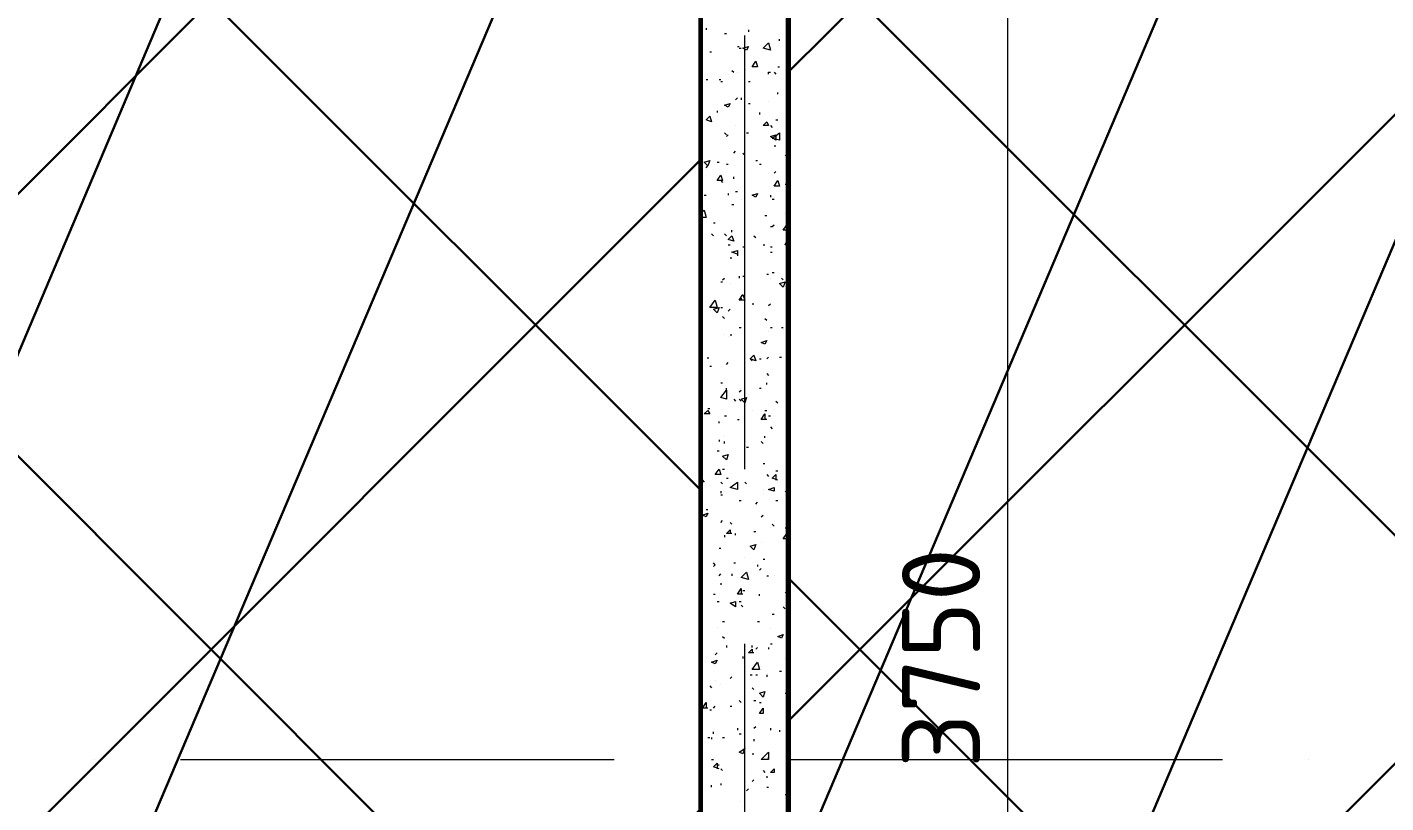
# Model space of a CAD drawing. Header units: millimetres. Extents: x -84737 to 172119, y -43083 to 59399.
# Drawn here: x 22753 to 25883, y 36280 to 38067 of the extents above; entities that cross this region are included whole.
import ezdxf

# ---------------------------------------------------------------- set-up
doc = ezdxf.new("R2010")
doc.units = ezdxf.units.MM
for name, color, linetype, lineweight in [('11) Плинтус ПЛ-2', 70, 'Continuous', 30), ('15) Штукатурка стен СТ-1.1', 161, 'Continuous', 60), ('16) Краска СТ-1.1 стена', 5, 'Continuous', 60), ('18) Краска ПТ-1 потолок', 31, 'Continuous', 30), ('20) Шпакл. баз. фин Стена', 40, 'Continuous', 60), ('22) Шпакл. баз. фин. Потолок', 102, 'Continuous', 30)]:
    doc.layers.add(name, color=color, linetype=linetype, lineweight=lineweight)
for name, color, linetype in [('PDF _Оси', 7, 'Continuous'), ('PDF _Размеры-100', 7, 'Continuous'), ('PDF _Стены', 7, 'Continuous'), ('PDF _Текст', 7, 'Continuous')]:
    doc.layers.add(name, color=color, linetype=linetype)
doc.styles.add('PDF ISOCPEUR', font='isocpeur.ttf')

msp = doc.modelspace()

# ---------------------------------------------------------------- hatches: boundary and pattern name
at = {"layer": '18) Краска ПТ-1 потолок'}
h = msp.add_hatch(dxfattribs=at)
h.set_pattern_fill('ANSI32', color=256, scale=222, angle=22)
h.paths.add_polyline_path([(26915.9, 43368.7), (24507.3, 43368.7), (24507.3, 34077.2), (26915.9, 34077.2)])
h.paths.add_polyline_path([(36427.6, 39178), (36427.6, 34081.4), (26987.8, 34081.4), (26987.8, 40617.2), (29108.6, 40617.2), (29108.6, 39178)])
h.paths.add_polyline_path([(42006.7, 34077.2), (36508, 34077.2), (36508, 44380.4), (42006.7, 44380.4)])
h.paths.add_polyline_path([(21895.5, 43368.7), (24304.1, 43368.7), (24304.1, 34077.2), (21895.5, 34077.2)])
h.paths.add_polyline_path([(12383.8, 39178), (12383.8, 34081.4), (21823.5, 34081.4), (21823.5, 40617.2), (19702.8, 40617.2), (19702.8, 39178)])
h.paths.add_polyline_path([(6804.6, 34077.2), (12303.4, 34077.2), (12303.4, 44380.4), (6804.6, 44380.4)])
h = msp.add_hatch(dxfattribs=at)
h.set_pattern_fill('ANSI32', color=256, scale=222, angle=22)
h.paths.add_polyline_path([(26915.9, 43368.7), (24507.3, 43368.7), (24507.3, 34077.2), (26915.9, 34077.2)])
h.paths.add_polyline_path([(36427.6, 39178), (36427.6, 34081.4), (26987.8, 34081.4), (26987.8, 40617.2), (29108.6, 40617.2), (29108.6, 39178)])
h.paths.add_polyline_path([(42006.7, 34077.2), (36508, 34077.2), (36508, 44380.4), (42006.7, 44380.4)])
h.paths.add_polyline_path([(21895.5, 43368.7), (24304.1, 43368.7), (24304.1, 34077.2), (21895.5, 34077.2)])
h.paths.add_polyline_path([(12383.8, 39178), (12383.8, 34081.4), (21823.5, 34081.4), (21823.5, 40617.2), (19702.8, 40617.2), (19702.8, 39178)])
h.paths.add_polyline_path([(6804.6, 34077.2), (12303.4, 34077.2), (12303.4, 44380.4), (6804.6, 44380.4)])
at = {"layer": '22) Шпакл. баз. фин. Потолок'}
h = msp.add_hatch(dxfattribs=at)
h.set_pattern_fill('ANSI37', color=256, scale=333)
h.paths.add_polyline_path([(26915.9, 43368.7), (24507.3, 43368.7), (24507.3, 34077.2), (26915.9, 34077.2)])
h.paths.add_polyline_path([(36427.6, 39178), (36427.6, 34081.4), (26987.8, 34081.4), (26987.8, 40617.2), (29108.6, 40617.2), (29108.6, 39178)])
h.paths.add_polyline_path([(42006.7, 34077.2), (36508, 34077.2), (36508, 44380.4), (42006.7, 44380.4)])
h.paths.add_polyline_path([(21895.5, 43368.7), (24304.1, 43368.7), (24304.1, 34077.2), (21895.5, 34077.2)])
h.paths.add_polyline_path([(12383.8, 39178), (12383.8, 34081.4), (21823.5, 34081.4), (21823.5, 40617.2), (19702.8, 40617.2), (19702.8, 39178)])
h.paths.add_polyline_path([(6804.6, 34077.2), (12303.4, 34077.2), (12303.4, 44380.4), (6804.6, 44380.4)])
h = msp.add_hatch(dxfattribs=at)
h.set_pattern_fill('ANSI37', color=256, scale=333)
h.paths.add_polyline_path([(26915.9, 43368.7), (24507.3, 43368.7), (24507.3, 34077.2), (26915.9, 34077.2)])
h.paths.add_polyline_path([(36427.6, 39178), (36427.6, 34081.4), (26987.8, 34081.4), (26987.8, 40617.2), (29108.6, 40617.2), (29108.6, 39178)])
h.paths.add_polyline_path([(42006.7, 34077.2), (36508, 34077.2), (36508, 44380.4), (42006.7, 44380.4)])
h.paths.add_polyline_path([(21895.5, 43368.7), (24304.1, 43368.7), (24304.1, 34077.2), (21895.5, 34077.2)])
h.paths.add_polyline_path([(12383.8, 39178), (12383.8, 34081.4), (21823.5, 34081.4), (21823.5, 40617.2), (19702.8, 40617.2), (19702.8, 39178)])
h.paths.add_polyline_path([(6804.6, 34077.2), (12303.4, 34077.2), (12303.4, 44380.4), (6804.6, 44380.4)])

# ---------------------------------------------------------------- linework, layer by layer
at = {"layer": '11) Плинтус ПЛ-2'}
for points in [[(21895.5, 39427.7), (21895.5, 43368.7), (24304.1, 43368.7), (24304.1, 34077.2), (21895.5, 34077.2), (21895.5, 37980)], [(26915.9, 43368.7), (24507.3, 43368.7), (24507.3, 34077.2), (26915.9, 34077.2), (26915.9, 37980)]]:
    msp.add_lwpolyline(points, dxfattribs=at)
at = {"layer": '15) Штукатурка стен СТ-1.1'}
for points in [[(24304.1, 43368.7), (24304.1, 34077.2), (21895.5, 34077.2), (21895.5, 37980)], [(24507.3, 43368.7), (24507.3, 34077.2), (26915.9, 34077.2), (26915.9, 37980)]]:
    msp.add_lwpolyline(points, dxfattribs=at)
at = {"layer": '16) Краска СТ-1.1 стена'}
for points in [[(24304.1, 43368.7), (24304.1, 34077.2), (21895.5, 34077.2), (21895.5, 37980)], [(24507.3, 43368.7), (24507.3, 34077.2), (26915.9, 34077.2), (26915.9, 37980)]]:
    msp.add_lwpolyline(points, dxfattribs=at)
at = {"layer": '20) Шпакл. баз. фин Стена'}
for points in [[(24304.1, 43368.7), (24304.1, 34077.2), (21895.5, 34077.2), (21895.5, 37980)], [(24507.3, 43368.7), (24507.3, 34077.2), (26915.9, 34077.2), (26915.9, 37980)]]:
    msp.add_lwpolyline(points, dxfattribs=at)
at = {"layer": 'PDF _Оси', "lineweight": 9}
for points in [[(24406.2, 37048.9), (24406.2, 38047.9)], [(24406.2, 36845.7), (24406.2, 36845.7)], [(24406.2, 35647.7), (24406.2, 36646.7)], [(22907.7, 36380), (22907.7, 36380)], [(23106.6, 36380), (24105.7, 36380)], [(24304.6, 36380), (24304.6, 36380)], [(24507.8, 36380), (25506.9, 36380)], [(25705.8, 36380), (25705.8, 36380)]]:
    msp.add_lwpolyline(points, dxfattribs=at)
at = {"layer": 'PDF _Размеры-100', "lineweight": 9}
msp.add_lwpolyline([(25011.6, 43500.2), (25011.6, 42679), (25011.6, 39377.1), (25011.6, 38479.7), (24512.1, 38479.7), (25134.3, 38479.7), (24512.1, 38479.7), (25011.6, 38479.7), (25011.6, 34610.5)], dxfattribs=at)
at = {"layer": 'PDF _Стены', "lineweight": 30}
msp.add_lwpolyline([(24304.6, 38479.7), (24304.6, 34729.1), (24503.6, 34729.1), (24503.6, 38479.7)], close=True, dxfattribs=at)
at = {"layer": 'PDF _Стены', "lineweight": 9}
for points in [[(24317.3, 38064.8), (24317.3, 38060.6)], [(24359.7, 38052.1), (24363.9, 38052.1)], [(24414.7, 38060.6), (24414.7, 38056.4)], [(24486.7, 38035.2), (24486.7, 38039.4)], [(24325.8, 38009.8), (24330, 38009.8)], [(24389.3, 38022.5), (24393.5, 38022.5)], [(24393.5, 38018.3), (24397.8, 38018.3)], [(24376.6, 37967.5), (24380.8, 37963.2)], [(24482.4, 37975.9), (24486.7, 37975.9)], [(24317.3, 37946.3), (24321.6, 37946.3)], [(24347, 37946.3), (24351.2, 37946.3)], [(24351.2, 37942.1), (24355.4, 37942.1)], [(24389.3, 37963.2), (24389.3, 37963.2)], [(24414.7, 37942.1), (24418.9, 37942.1)], [(24461.3, 37959), (24461.3, 37963.2), (24465.5, 37963.2)], [(24474, 37963.2), (24478.2, 37959)], [(24482.4, 37912.4), (24482.4, 37916.7)], [(24503.6, 37920.9), (24503.6, 37920.9)], [(24342.7, 37874.3), (24342.7, 37870.1)], [(24385.1, 37899.7), (24389.3, 37904)], [(24397.8, 37904), (24397.8, 37899.7)], [(24414.7, 37891.3), (24418.9, 37891.3)], [(24461.3, 37895.5), (24461.3, 37895.5)], [(24440.1, 37870.1), (24440.1, 37865.9)], [(24478.2, 37853.2), (24482.4, 37853.2)], [(24359.7, 37823.5), (24363.9, 37819.3)], [(24363.9, 37815.1), (24368.1, 37819.3)], [(24385.1, 37840.5), (24385.1, 37840.5)], [(24410.5, 37823.5), (24414.7, 37823.5)], [(24465.5, 37840.5), (24469.7, 37836.2)], [(24482.4, 37832), (24482.4, 37832)], [(24304.6, 37781.2), (24308.9, 37777)], [(24380.8, 37777), (24385.1, 37781.2)], [(24474, 37793.9), (24478.2, 37793.9)], [(24342.7, 37755.8), (24347, 37755.8)], [(24363.9, 37751.6), (24368.1, 37751.6)], [(24402, 37777), (24406.2, 37772.7)], [(24431.6, 37760), (24435.9, 37760)], [(24440.1, 37751.6), (24444.3, 37751.6)], [(24499.4, 37772.7), (24503.6, 37768.5)], [(24317.3, 37743.1), (24321.6, 37747.3)], [(24380.8, 37717.7), (24380.8, 37721.9)], [(24461.3, 37730.4), (24461.3, 37730.4)], [(24474, 37730.4), (24478.2, 37734.6)], [(24351.2, 37713.5), (24355.4, 37709.2)], [(24385.1, 37688.1), (24389.3, 37688.1)], [(24499.4, 37705), (24503.6, 37705)], [(24503.6, 37692.3), (24503.6, 37688.1)], [(24313.1, 37679.6), (24317.3, 37679.6)], [(24368.1, 37683.8), (24368.1, 37679.6)], [(24376.6, 37658.4), (24380.8, 37658.4)], [(24397.8, 37671.1), (24397.8, 37671.1)], [(24465.5, 37679.6), (24465.5, 37675.4)], [(24469.7, 37671.1), (24474, 37671.1)], [(24304.6, 37637.3), (24313.1, 37645.7), (24317.3, 37628.8), (24304.6, 37628.8)], [(24452.8, 37633), (24457, 37633)], [(24499.4, 37637.3), (24499.4, 37637.3)], [(24334.3, 37616.1), (24338.5, 37616.1)], [(24376.6, 37594.9), (24376.6, 37599.2)], [(24465.5, 37607.6), (24469.7, 37607.6), (24474, 37611.9)], [(24503.6, 37599.2), (24495.1, 37599.2), (24503.6, 37611.9)], [(24330, 37590.7), (24334.3, 37586.5)], [(24359.7, 37590.7), (24363.9, 37586.5)], [(24368.1, 37565.3), (24372.4, 37565.3)], [(24402, 37561.1), (24406.2, 37561.1)], [(24427.4, 37586.5), (24431.6, 37582.2)], [(24448.6, 37565.3), (24452.8, 37565.3)], [(24465.5, 37561.1), (24469.7, 37561.1)], [(24503.6, 37565.3), (24499.4, 37565.3), (24503.6, 37573.8)], [(24372.4, 37535.7), (24376.6, 37535.7)], [(24389.3, 37544.1), (24376.6, 37548.4), (24389.3, 37552.6), (24389.3, 37539.9)], [(24465.5, 37548.4), (24469.7, 37548.4)], [(24469.7, 37501.8), (24474, 37501.8)], [(24351.2, 37480.6), (24355.4, 37480.6)], [(24355.4, 37484.9), (24359.7, 37489.1)], [(24372.4, 37476.4), (24372.4, 37476.4)], [(24393.5, 37493.3), (24393.5, 37489.1)], [(24402, 37493.3), (24406.2, 37493.3)], [(24457, 37497.6), (24461.3, 37497.6)], [(24465.5, 37489.1), (24465.5, 37489.1)], [(24490.9, 37489.1), (24495.1, 37484.9)], [(24397.8, 37442.5), (24397.8, 37438.3)], [(24503.6, 37459.5), (24503.6, 37455.2)], [(24308.9, 37412.9), (24308.9, 37417.1)], [(24351.2, 37421.4), (24355.4, 37421.4)], [(24368.1, 37412.9), (24372.4, 37417.1)], [(24423.2, 37429.8), (24427.4, 37429.8)], [(24461.3, 37425.6), (24465.5, 37429.8)], [(24355.4, 37400.2), (24359.7, 37396)], [(24393.5, 37374.8), (24397.8, 37374.8)], [(24452.8, 37396), (24457, 37391.7)], [(24465.5, 37374.8), (24469.7, 37374.8)], [(24490.9, 37374.8), (24495.1, 37374.8)], [(24304.6, 37349.4), (24308.9, 37349.4)], [(24359.7, 37357.9), (24359.7, 37357.9)], [(24368.1, 37353.6), (24368.1, 37353.6)], [(24372.4, 37357.9), (24376.6, 37357.9)], [(24461.3, 37366.3), (24461.3, 37366.3)], [(24495.1, 37370.6), (24495.1, 37370.6)], [(24321.6, 37307.1), (24321.6, 37302.9)], [(24325.8, 37285.9), (24330, 37285.9)], [(24363.9, 37290.2), (24368.1, 37294.4)], [(24418.9, 37302.9), (24423.2, 37298.6)], [(24440.1, 37302.9), (24444.3, 37302.9)], [(24457, 37302.9), (24461.3, 37307.1)], [(24486.7, 37307.1), (24490.9, 37307.1)], [(24351.2, 37247.8), (24355.4, 37247.8)], [(24457, 37269), (24461.3, 37264.8)], [(24457, 37243.6), (24457, 37247.8)], [(24363.9, 37230.9), (24363.9, 37235.1)], [(24393.5, 37226.7), (24397.8, 37230.9)], [(24440.1, 37235.1), (24444.3, 37235.1)], [(24503.6, 37226.7), (24503.6, 37226.7)], [(24321.6, 37188.6), (24325.8, 37188.6)], [(24380.8, 37209.7), (24385.1, 37205.5)], [(24393.5, 37209.7), (24397.8, 37205.5)], [(24478.2, 37205.5), (24482.4, 37201.3)], [(24347, 37154.7), (24347, 37158.9)], [(24359.7, 37171.6), (24363.9, 37171.6)], [(24389.3, 37163.2), (24393.5, 37163.2)], [(24423.2, 37184.3), (24423.2, 37184.3)], [(24457, 37163.2), (24444.3, 37163.2), (24452.8, 37175.9), (24452.8, 37163.2)], [(24452.8, 37184.3), (24457, 37184.3)], [(24461.3, 37171.6), (24465.5, 37171.6)], [(24359.7, 37125.1), (24359.7, 37125.1)], [(24452.8, 37120.8), (24452.8, 37125.1)], [(24465.5, 37146.2), (24469.7, 37142)], [(24342.7, 37091.2), (24347, 37091.2)], [(24347, 37116.6), (24347, 37112.4)], [(24359.7, 37108.1), (24359.7, 37112.4)], [(24410.5, 37099.7), (24414.7, 37099.7)], [(24444.3, 37112.4), (24448.6, 37108.1)], [(24448.6, 37061.6), (24452.8, 37061.6)], [(24355.4, 37048.9), (24359.7, 37048.9)], [(24457, 37036.2), (24461.3, 37031.9)], [(24482.4, 37023.5), (24469.7, 37027.7), (24478.2, 37036.2), (24478.2, 37023.5)], [(24478.2, 37044.6), (24482.4, 37044.6)], [(24308.9, 37023.5), (24313.1, 37019.2)], [(24351.2, 37019.2), (24355.4, 37015)], [(24351.2, 36998.1), (24351.2, 36993.8)], [(24363.9, 37027.7), (24368.1, 37027.7)], [(24406.2, 37019.2), (24410.5, 37015)], [(24448.6, 37002.3), (24448.6, 37002.3)], [(24499.4, 36998.1), (24503.6, 36993.8)], [(24351.2, 36989.6), (24355.4, 36989.6)], [(24393.5, 36976.9), (24397.8, 36976.9)], [(24431.6, 36968.4), (24435.9, 36972.7)], [(24448.6, 36993.8), (24448.6, 36993.8)], [(24478.2, 36976.9), (24482.4, 36976.9)], [(24317.3, 36955.7), (24321.6, 36955.7)], [(24444.3, 36938.8), (24448.6, 36943)], [(24351.2, 36926.1), (24355.4, 36930.3)], [(24376.6, 36900.7), (24363.9, 36900.7), (24372.4, 36909.2), (24372.4, 36900.7)], [(24372.4, 36926.1), (24376.6, 36921.9)], [(24427.4, 36904.9), (24431.6, 36904.9)], [(24465.5, 36913.4), (24465.5, 36913.4)], [(24469.7, 36921.9), (24474, 36917.6)], [(24499.4, 36913.4), (24503.6, 36913.4)], [(24359.7, 36896.5), (24359.7, 36892.2)], [(24385.1, 36896.5), (24385.1, 36900.7)], [(24444.3, 36879.5), (24444.3, 36879.5)], [(24347, 36866.8), (24351.2, 36866.8)], [(24448.6, 36841.4), (24452.8, 36841.4)], [(24334.3, 36824.5), (24338.5, 36828.7), (24334.3, 36833)], [(24380.8, 36833), (24385.1, 36833)], [(24435.9, 36828.7), (24435.9, 36824.5)], [(24440.1, 36816), (24444.3, 36820.3)], [(24347, 36803.3), (24351.2, 36807.6)], [(24351.2, 36786.4), (24351.2, 36782.2)], [(24376.6, 36807.6), (24376.6, 36803.3)], [(24457, 36803.3), (24461.3, 36803.3)], [(24474, 36803.3), (24474, 36803.3)], [(24334.3, 36761), (24338.5, 36761)], [(24402, 36761), (24389.3, 36761), (24397.8, 36773.7), (24397.8, 36761)], [(24402, 36769.5), (24406.2, 36769.5)], [(24440.1, 36756.8), (24440.1, 36761)], [(24499.4, 36765.2), (24503.6, 36761)], [(24342.7, 36744.1), (24347, 36744.1)], [(24393.5, 36744.1), (24397.8, 36744.1)], [(24397.8, 36735.6), (24402, 36731.4)], [(24495.1, 36731.4), (24499.4, 36727.1)], [(24342.7, 36684.8), (24342.7, 36684.8)], [(24355.4, 36697.5), (24359.7, 36697.5)], [(24435.9, 36697.5), (24440.1, 36697.5)], [(24469.7, 36714.4), (24474, 36714.4)], [(24355.4, 36663.6), (24359.7, 36659.4)], [(24465.5, 36680.6), (24465.5, 36680.6)], [(24304.6, 36625.5), (24308.9, 36625.5)], [(24338.5, 36621.3), (24342.7, 36625.5)], [(24363.9, 36642.5), (24363.9, 36638.2)], [(24427.4, 36625.5), (24414.7, 36625.5), (24423.2, 36634), (24423.2, 36625.5)], [(24423.2, 36638.2), (24423.2, 36642.5)], [(24431.6, 36634), (24435.9, 36638.2)], [(24461.3, 36638.2), (24461.3, 36634)], [(24465.5, 36646.7), (24469.7, 36646.7)], [(24304.6, 36617.1), (24304.6, 36617.1)], [(24402, 36617.1), (24402, 36612.8)], [(24499.4, 36612.8), (24499.4, 36612.8)], [(24338.5, 36562), (24338.5, 36562)], [(24372.4, 36566.3), (24376.6, 36570.5)], [(24418.9, 36574.7), (24423.2, 36574.7)], [(24431.6, 36574.7), (24435.9, 36574.7)], [(24457, 36574.7), (24457, 36570.5)], [(24486.7, 36583.2), (24490.9, 36583.2)], [(24325.8, 36549.3), (24330, 36545.1)], [(24351.2, 36553.6), (24351.2, 36553.6)], [(24423.2, 36545.1), (24427.4, 36540.9)], [(24499.4, 36532.4), (24503.6, 36532.4)], [(24321.6, 36498.5), (24308.9, 36498.5), (24317.3, 36511.2), (24317.3, 36498.5)], [(24334.3, 36498.5), (24338.5, 36502.8)], [(24372.4, 36502.8), (24376.6, 36502.8)], [(24393.5, 36515.5), (24397.8, 36511.2)], [(24427.4, 36515.5), (24431.6, 36515.5)], [(24440.1, 36511.2), (24444.3, 36511.2)], [(24325.8, 36494.3), (24330, 36494.3)], [(24334.3, 36439.3), (24334.3, 36443.5)], [(24389.3, 36452), (24389.3, 36447.7)], [(24393.5, 36439.3), (24397.8, 36439.3)], [(24427.4, 36452), (24431.6, 36456.2)], [(24465.5, 36452), (24465.5, 36447.7)], [(24486.7, 36447.7), (24486.7, 36443.5)], [(24321.6, 36430.8), (24325.8, 36430.8)], [(24330, 36430.8), (24330, 36426.6)], [(24355.4, 36430.8), (24359.7, 36430.8)], [(24427.4, 36426.6), (24427.4, 36422.3)], [(24330, 36380), (24334.3, 36380)], [(24347, 36358.8), (24334.3, 36363.1), (24342.7, 36371.5), (24342.7, 36358.8)], [(24423.2, 36392.7), (24427.4, 36392.7)], [(24461.3, 36380), (24461.3, 36384.2)], [(24503.6, 36388.5), (24503.6, 36388.5)], [(24342.7, 36367.3), (24347, 36367.3)], [(24351.2, 36358.8), (24355.4, 36354.6)], [(24448.6, 36354.6), (24452.8, 36350.4)], [(24457, 36341.9), (24457, 36337.7)], [(24330, 36316.5), (24330, 36320.8)], [(24351.2, 36325), (24351.2, 36320.8)], [(24410.5, 36308.1), (24414.7, 36312.3)], [(24423.2, 36329.2), (24427.4, 36333.5)], [(24457, 36316.5), (24461.3, 36316.5)], [(24503.6, 36325), (24503.6, 36325)], [(24503.6, 36325), (24503.6, 36325)], [(24393.5, 36282.7), (24393.5, 36282.7)], [(24499.4, 36299.6), (24503.6, 36299.6)]]:
    msp.add_lwpolyline(points, dxfattribs=at)
for points in [[(24465.5, 38014), (24448.6, 38018.3), (24461.3, 38031)], [(24414.7, 38022.5), (24410.5, 38014), (24402, 38018.3)], [(24431.6, 37988.6), (24435.9, 37975.9), (24423.2, 37975.9)], [(24372.4, 37891.3), (24368.1, 37882.8), (24359.7, 37887)], [(24325.8, 37861.6), (24330, 37848.9), (24317.3, 37853.2)], [(24457, 37848.9), (24461.3, 37840.5), (24448.6, 37840.5)], [(24478.2, 37819.3), (24478.2, 37806.6), (24465.5, 37815.1)], [(24486.7, 37806.6), (24469.7, 37810.8), (24486.7, 37823.5)], [(24325.8, 37760), (24321.6, 37747.3), (24313.1, 37755.8)], [(24351.2, 37726.2), (24355.4, 37713.5), (24342.7, 37713.5)], [(24482.4, 37713.5), (24486.7, 37700.8), (24474, 37700.8)], [(24435.9, 37683.8), (24431.6, 37675.4), (24423.2, 37679.6)], [(24376.6, 37586.5), (24380.8, 37573.8), (24368.1, 37578)], [(24499.4, 37480.6), (24495.1, 37467.9), (24486.7, 37476.4)], [(24342.7, 37421.4), (24325.8, 37421.4), (24338.5, 37438.3)], [(24402, 37451), (24406.2, 37438.3), (24393.5, 37438.3)], [(24347, 37421.4), (24342.7, 37408.7), (24334.3, 37417.1)], [(24457, 37345.2), (24452.8, 37336.7), (24444.3, 37340.9)], [(24427.4, 37311.3), (24431.6, 37298.6), (24418.9, 37302.9)], [(24363.9, 37209.7), (24351.2, 37214), (24363.9, 37230.9)], [(24410.5, 37214), (24406.2, 37201.3), (24397.8, 37209.7)], [(24321.6, 37184.3), (24325.8, 37175.9), (24313.1, 37175.9)], [(24368.1, 37082.7), (24363.9, 37070), (24355.4, 37078.5)], [(24347, 37048.9), (24351.2, 37036.2), (24338.5, 37036.2)], [(24389.3, 37002.3), (24372.4, 37006.5), (24389.3, 37019.2)], [(24474, 37006.5), (24474, 36998.1), (24461.3, 37002.3)], [(24321.6, 36947.3), (24317.3, 36938.8), (24308.9, 36943)], [(24431.6, 36875.3), (24427.4, 36862.6), (24418.9, 36871.1)], [(24503.6, 36900.7), (24503.6, 36888), (24495.1, 36888)], [(24414.7, 36794.9), (24397.8, 36799.1), (24410.5, 36811.8)], [(24385.1, 36744.1), (24385.1, 36731.4), (24372.4, 36739.8)], [(24495.1, 36667.9), (24490.9, 36659.4), (24482.4, 36663.6)], [(24342.7, 36608.6), (24338.5, 36600.1), (24330, 36604.4)], [(24440.1, 36587.4), (24423.2, 36587.4), (24435.9, 36604.4)], [(24452.8, 36536.6), (24448.6, 36523.9), (24440.1, 36532.4)], [(24448.6, 36498.5), (24448.6, 36485.8), (24440.1, 36485.8)], [(24406.2, 36405.4), (24402, 36392.7), (24393.5, 36396.9)], [(24461.3, 36380), (24444.3, 36380), (24461.3, 36396.9)], [(24474, 36358.8), (24474, 36350.4), (24465.5, 36350.4)]]:
    msp.add_lwpolyline(points, close=True, dxfattribs=at)

# ---------------------------------------------------------------- texts
at = {"layer": 'PDF _Текст', "insert": (24858.6, 36360.3), "char_height": 180, "attachment_point": 4, "rotation": 90, "style": 'PDF ISOCPEUR'}
msp.add_mtext('3750', dxfattribs=at)

doc.saveas('drawing.dxf')
